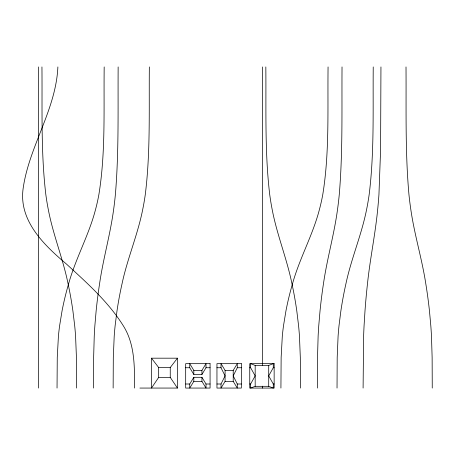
<?xml version="1.0" encoding="UTF-8"?>
<svg xmlns="http://www.w3.org/2000/svg" width="455" height="455" viewBox="0 0 455 455"><rect width="100%" height="100%" fill="white"/><g stroke="black" fill="none" stroke-linecap="round" stroke-linejoin="round"><path stroke-width="0.68" d="M57.04 388.064L57.256 357.511L58.416 336.222A244.46 243.015 -90 0 1 59.611 325.769L62.022 311.061A292.878 291.149 90 0 1 68.608 283.812C75.604 258.503 88.765 235.394 95.419 209.971A188.649 187.534 90 0 0 98.894 194.512C105.714 152.362 103.626 109.456 104.184 66.936M93.52 388.064L93.633 357.511L94.242 336.222A244.46 126.939 90 0 1 94.862 325.769L96.124 311.061A292.878 152.084 90 0 1 99.565 283.812C103.126 258.992 110.201 234.825 113.568 209.971A188.649 97.962 90 0 0 115.382 194.512C118.971 152.089 117.834 109.456 118.146 66.936M113.141 388.064L113.306 357.511L114.205 336.222A244.46 186.618 -90 0 1 115.121 325.769L116.969 311.061A292.878 223.581 90 0 1 122.031 283.812C127.326 258.764 137.592 235.087 142.614 209.971A188.649 144.013 -90 0 0 145.287 194.512C150.548 152.209 148.887 109.45 149.342 66.936M280.923 388.064L281.139 357.511L282.305 336.222A244.46 243.015 -90 0 1 283.499 325.769L285.911 311.061A292.878 291.149 90 0 1 292.497 283.812C299.487 258.497 312.653 235.394 319.302 209.971A188.649 187.534 -90 0 0 322.783 194.512C329.596 152.362 327.515 109.456 328.066 66.936M317.408 388.064L317.516 357.511L318.125 336.222A244.46 126.939 90 0 1 318.75 325.769L320.013 311.061A292.878 152.084 -90 0 1 323.448 283.812C327.009 258.992 334.089 234.825 337.456 209.971A188.649 97.962 90 0 0 339.271 194.512C342.854 152.089 341.716 109.456 342.029 66.936M337.03 388.064L337.195 357.511L338.088 336.222A244.46 186.618 -90 0 1 339.003 325.769L340.858 311.061A292.878 223.581 -90 0 1 345.914 283.812C351.209 258.764 361.48 235.087 366.502 209.971A188.649 144.013 -90 0 0 369.17 194.512C374.42 152.209 372.799 109.456 373.231 66.936M363.096 388.064L363.613 336.222A244.46 92.035 90 0 1 364.068 325.769L364.984 311.061A292.878 110.269 -90 0 1 367.475 283.812C370.04 259.088 375.204 234.712 377.627 209.971A188.649 71.025 -90 0 0 378.947 194.512L380.59 149.86L380.949 66.936M57.882 66.936C55.993 109.865 28.944 146.544 23.114 188.66C18.649 220.874 44.209 245.222 66.532 264.122C87.064 283.016 108.381 301.91 123.294 325.769C135.004 344.31 134.595 366.963 134.498 388.064M221.016 384.003L225.083 375.875L221.016 367.737L221.016 363.67L225.083 370.37L225.083 381.375L221.016 388.064L221.016 384.003L216.955 384.003M237.282 367.737L233.216 375.875L237.282 384.003L237.282 388.064L233.216 381.375L233.216 370.37L237.282 363.67L237.282 367.737L241.349 367.737M273.273 367.737L268.712 375.875L273.273 384.003L273.273 388.064L268.712 386.312L255.181 386.312L250.62 388.064L250.62 384.003L255.181 375.875L250.62 367.737L250.62 363.67L255.181 365.439L268.712 365.439L273.273 363.67L273.273 367.737L274.143 367.737M193.813 377.309L193.813 381.375L189.746 388.064L189.746 384.003L193.813 377.309L201.94 377.309L206.007 384.003L206.007 388.064L201.94 381.375L201.94 377.309M201.94 374.437L201.94 370.37L206.007 363.67L206.007 367.737L201.94 374.437L193.813 374.437L189.746 367.737L189.746 363.67L193.813 370.37L193.813 374.437M151.487 358.182L158.67 367.532L158.67 377.394L151.487 388.064L151.487 358.182L177.439 358.182L177.439 388.064L139.912 388.064M177.439 388.064L170.25 377.394L170.25 367.532L177.439 358.182M158.67 367.532L170.25 367.532M185.68 367.737L189.746 367.737M206.007 367.737L210.073 367.737M216.955 367.737L221.016 367.737M249.749 367.737L250.62 367.737M193.813 370.37L201.94 370.37M225.083 370.37L233.216 370.37M158.67 377.394L170.25 377.394M193.813 381.375L201.94 381.375M225.083 381.375L233.216 381.375M185.68 384.003L189.746 384.003M206.007 384.003L210.073 384.003M237.282 384.003L241.349 384.003M249.749 384.003L250.62 384.003M273.273 384.003L274.143 384.003M432.25 388.064L432.131 357.511L431.482 336.222A244.46 135.283 90 0 0 430.817 325.769L429.474 311.061A292.878 162.077 -90 0 0 425.806 283.812C422.007 258.963 414.482 234.86 410.888 209.971A188.649 104.394 -90 0 1 408.948 194.512C405.143 152.101 406.321 109.456 406.008 66.936M300.476 388.064L300.317 357.511L299.464 336.222A244.46 178.616 90 0 0 298.588 325.769L296.814 311.061A292.878 213.998 -90 0 0 291.974 283.812C286.917 258.798 277.067 235.047 272.266 209.971A188.649 137.837 -90 0 1 269.713 194.512C264.691 152.192 266.243 109.456 265.828 66.936M268.712 365.439L268.712 386.312M262.353 66.936L262.353 365.337M262.353 386.193L262.353 388.064M255.181 365.439L255.181 386.312M76.594 388.064L76.434 357.511L75.581 336.222A244.46 178.616 90 0 0 74.7 325.769L72.925 311.061A292.878 213.998 -90 0 0 68.085 283.812C63.029 258.798 53.178 235.047 48.384 209.971A188.649 137.837 -90 0 1 45.824 194.512C40.808 152.192 42.355 109.456 41.945 66.936M38.47 66.936L38.47 388.064M210.073 363.67L185.68 363.67L185.68 388.064L210.073 388.064L210.073 363.67M241.349 363.67L216.955 363.67L216.955 388.064L241.349 388.064L241.349 363.67M274.143 363.67L249.749 363.67L249.749 388.064L274.143 388.064L274.143 363.67"/></g></svg>
